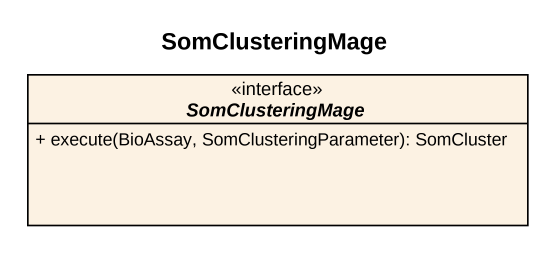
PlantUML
@startuml
title SomClusteringMage
hide circle
hide empty members
skinparam classAttributeIconSize 0
interface SomClusteringMage <<interface>> {
  + execute(BioAssay, SomClusteringParameter): SomCluster
}
@enduml
